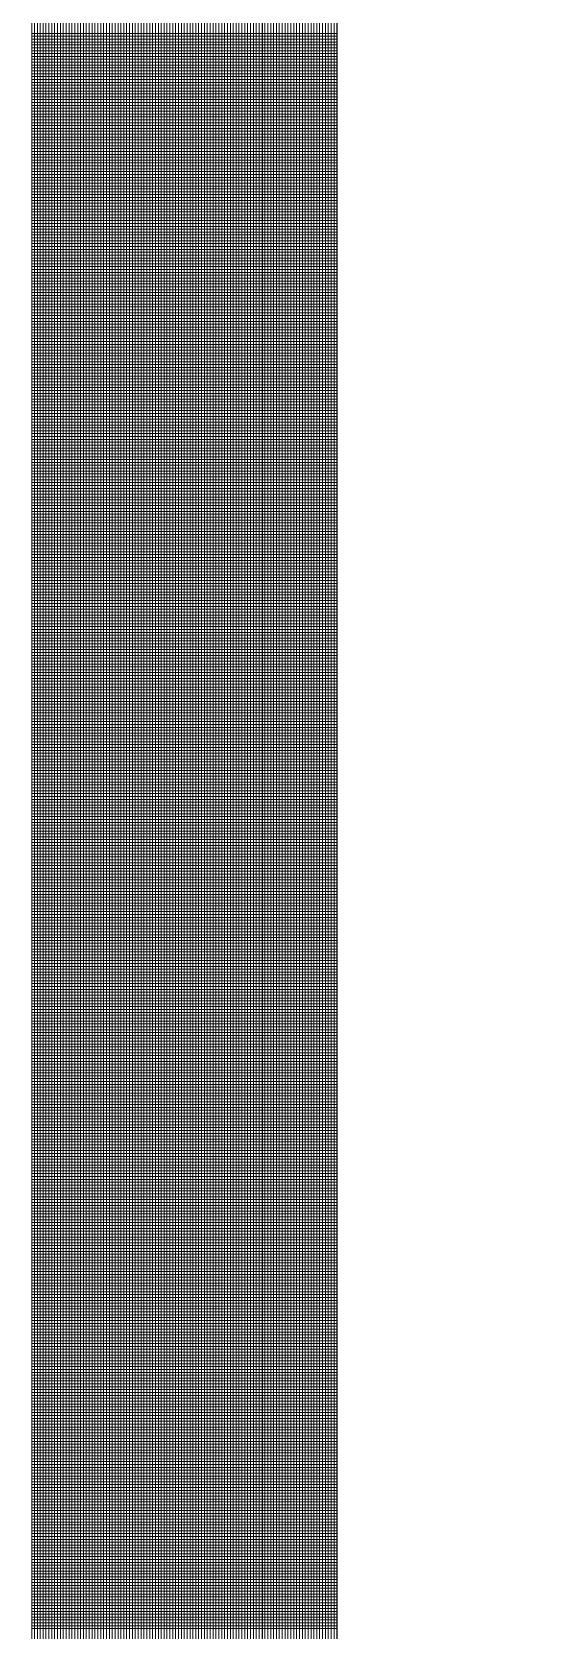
# Model space of a CAD drawing. Header units: inches. Extents: x -675 to 1187, y -924 to 1124.
# Drawn here: x -675.4 to -653.7, y 415.4 to 484.8 of the extents above; entities that cross this region are included whole.
import ezdxf

# ---------------------------------------------------------------- set-up
doc = ezdxf.new("R2010")
doc.units = ezdxf.units.IN
doc.header["$MEASUREMENT"] = 0
doc.layers.add('Base_dwg', color=8, linetype='Continuous', lineweight=9)
doc.layers.add('core and shell', color=50, linetype='Continuous', lineweight=9)

# ---------------------------------------------------------------- blocks, each defined once
blk = doc.blocks.new('Base_dwg-531197-Level 1 Copy 1')
at = {"layer": 'core and shell'}
blk.add_line((335.411, 359.899), (335.411, 1861.472), dxfattribs=at)
at = {"layer": 'core and shell', "flags": 128}
for points in [[(335.02, 326.65), (335.02, 359.897), (335.02, 1861.474), (335.02, 1894.657)], [(335.145, 326.449), (335.145, 359.898), (335.145, 1861.473), (335.145, 1894.858)], [(335.27, 326.25), (335.27, 359.899), (335.27, 1861.472), (335.27, 1895.058)], [(335.395, 326.052), (335.395, 359.899), (335.395, 1861.472), (335.395, 1895.256)], [(334.645, 327.264), (334.645, 359.896), (334.645, 1861.476), (334.645, 1894.043)], [(334.77, 327.058), (334.77, 359.896), (334.77, 1861.475), (334.77, 1894.249)], [(334.895, 326.853), (334.895, 359.897), (334.895, 1861.474), (334.895, 1894.454), (347.067, 1894.454)], [(334.27, 327.893), (334.27, 359.894), (334.27, 1861.478), (334.27, 1893.413)], [(334.395, 327.681), (334.395, 359.894), (334.395, 1861.477), (334.395, 1893.625)], [(334.52, 327.472), (334.52, 359.895), (334.52, 1861.477), (334.52, 1893.835), (346.582, 1893.835)], [(333.895, 328.539), (333.895, 359.892), (333.895, 1861.48), (333.895, 1892.767)], [(334.02, 328.322), (334.02, 359.893), (334.02, 1861.479), (334.02, 1892.984)], [(334.145, 328.107), (334.145, 359.893), (334.145, 1861.479), (334.145, 1893.2)], [(333.395, 329.429), (333.395, 359.89), (333.395, 1861.483), (333.395, 1891.876)], [(345.313, 329.206), (333.52, 329.206), (333.52, 359.89), (333.52, 1861.482), (333.52, 1892.102)], [(333.645, 328.98), (333.645, 359.891), (333.645, 1861.482), (333.645, 1892.326), (345.474, 1892.326)], [(333.77, 328.758), (333.77, 359.891), (333.77, 1861.481), (333.77, 1892.547)], [(333.02, 330.118), (333.02, 359.888), (333.02, 1861.485), (333.02, 1891.186)], [(333.145, 329.886), (333.145, 359.888), (333.145, 1861.484), (333.145, 1891.418)], [(333.27, 329.656), (333.27, 359.889), (333.27, 1861.484), (333.27, 1891.648)], [(344.211, 330.831), (332.645, 330.831), (332.645, 359.886), (332.645, 1861.487), (332.645, 1890.475)], [(332.77, 330.589), (332.77, 359.887), (332.77, 1861.486), (332.77, 1890.715)], [(332.895, 330.353), (332.895, 359.887), (332.895, 1861.486), (332.895, 1890.952), (344.527, 1890.952)], [(332.395, 331.315), (332.395, 359.885), (332.395, 1861.489), (332.395, 1889.989)], [(332.52, 331.07), (332.52, 359.885), (332.52, 1861.488), (332.52, 1890.233)], [(332.02, 332.063), (332.02, 359.883), (332.02, 1861.491), (332.02, 1889.24)], [(332.145, 331.811), (332.145, 359.884), (332.145, 1861.49), (332.145, 1889.492)], [(332.27, 331.561), (332.27, 359.884), (332.27, 1861.489), (332.27, 1889.742)], [(342.967, 332.831), (331.645, 332.831), (331.645, 359.881), (331.645, 1861.493), (331.645, 1888.465)], [(343.116, 332.581), (331.77, 332.581), (331.77, 359.882), (331.77, 1861.492), (331.77, 1888.726)], [(331.895, 332.318), (331.895, 359.882), (331.895, 1861.491), (331.895, 1888.984)], [(331.395, 333.368), (331.395, 359.88), (331.395, 1861.494), (331.395, 1887.933)], [(331.52, 333.101), (331.52, 359.881), (331.52, 1861.493), (331.52, 1888.201), (342.81, 1888.201)], [(331.02, 334.19), (331.02, 359.878), (331.02, 1861.496), (331.02, 1887.111)], [(331.145, 333.913), (331.145, 359.879), (331.145, 1861.496), (331.145, 1887.389)], [(331.27, 333.639), (331.27, 359.879), (331.27, 1861.495), (331.27, 1887.663)], [(330.77, 334.755), (330.77, 359.877), (330.77, 1861.498), (330.77, 1886.546)], [(330.895, 334.471), (330.895, 359.878), (330.895, 1861.497), (330.895, 1886.83), (342.034, 1886.83)], [(330.395, 335.632), (330.395, 359.875), (330.395, 1861.5), (330.395, 1885.668)], [(341.575, 335.331), (330.52, 335.331), (330.52, 359.876), (330.52, 1861.499), (330.52, 1885.965)], [(330.645, 335.043), (330.645, 359.876), (330.645, 1861.498), (330.645, 1886.257)], [(330.145, 336.237), (330.145, 359.874), (330.145, 1861.501), (330.145, 1885.063)], [(330.27, 335.932), (330.27, 359.875), (330.27, 1861.5), (330.27, 1885.368)], [(329.895, 336.86), (329.895, 359.873), (329.895, 1861.503), (329.895, 1884.439)], [(330.02, 336.546), (330.02, 359.873), (330.02, 1861.502), (330.02, 1884.753)], [(329.645, 337.504), (329.645, 359.872), (329.645, 1861.504), (329.645, 1883.795)], [(329.77, 337.18), (329.77, 359.872), (329.77, 1861.503), (329.77, 1884.119)], [(329.395, 338.168), (329.395, 359.87), (329.395, 1861.505), (329.395, 1883.13)], [(340.349, 337.831), (329.52, 337.831), (329.52, 359.871), (329.52, 1861.505), (329.52, 1883.465)], [(329.145, 338.856), (329.145, 359.869), (329.145, 1861.507), (329.145, 1882.442)], [(329.27, 338.509), (329.27, 359.87), (329.27, 1861.506), (329.27, 1882.789)], [(328.895, 339.57), (328.895, 359.868), (328.895, 1861.508), (328.895, 1881.728)], [(339.741, 339.206), (329.02, 339.206), (329.02, 359.869), (329.02, 1861.508), (329.02, 1882.088)], [(328.645, 340.312), (328.645, 359.867), (328.645, 1861.51), (328.645, 1880.985)], [(328.77, 339.937), (328.77, 359.867), (328.77, 1861.509), (328.77, 1881.36)], [(338.983, 341.081), (328.395, 341.081), (328.395, 359.866), (328.395, 1861.511), (328.395, 1880.211), (338.979, 1880.211)], [(328.52, 340.694), (328.52, 359.866), (328.52, 1861.51), (328.52, 1880.602)], [(328.145, 341.894), (328.145, 359.864), (328.145, 1861.512), (328.145, 1879.401)], [(328.27, 341.485), (328.27, 359.865), (328.27, 1861.512), (328.27, 1879.811)], [(338.645, 1208.938), (338.645, 1861.501), (338.645, 1879.373)], [(328.02, 342.314), (328.02, 359.864), (328.02, 1861.513), (328.02, 1878.982)], [(338.52, 1138.188), (338.52, 1143.063), (338.52, 1208.938), (338.52, 1861.502), (338.52, 1879.024)], [(327.77, 343.186), (327.77, 359.863), (327.77, 1861.515), (327.77, 1878.109)], [(327.895, 342.744), (327.895, 359.863), (327.895, 1861.514), (327.895, 1878.551)], [(338.27, 1138.188), (338.27, 1143.063), (338.27, 1208.938), (338.27, 1861.504), (338.27, 1878.302)], [(338.395, 1138.188), (338.395, 1143.063), (338.395, 1208.938), (338.395, 1861.503), (338.395, 1878.667)], [(327.645, 343.64), (327.645, 359.862), (327.645, 1861.515), (327.645, 1877.654)], [(338.02, 1138.188), (338.02, 1143.063), (338.02, 1208.938), (338.02, 1861.505), (338.02, 1877.545)], [(338.145, 1138.188), (338.145, 1143.063), (338.145, 1208.938), (338.145, 1861.504), (338.145, 1877.928)], [(327.395, 344.591), (327.395, 359.861), (327.395, 1861.517), (327.395, 1876.703), (337.778, 1876.703)], [(327.52, 344.108), (327.52, 359.861), (327.52, 1861.516), (327.52, 1877.186)], [(337.77, 1138.188), (337.77, 1143.063), (337.77, 1208.938), (337.77, 1861.506), (337.77, 1876.747)], [(337.895, 1138.188), (337.895, 1143.063), (337.895, 1208.938), (337.895, 1861.506), (337.895, 1877.151)], [(327.27, 345.09), (327.27, 359.86), (327.27, 1861.517), (327.27, 1876.204), (337.628, 1876.204)], [(337.52, 1138.188), (337.52, 1143.063), (337.52, 1208.938), (337.52, 1861.508), (337.52, 1875.903)], [(337.645, 1138.188), (337.645, 1143.063), (337.645, 1208.938), (337.645, 1861.507), (337.645, 1876.331), (341.044, 1876.331)], [(327.145, 345.607), (327.145, 359.86), (327.145, 1861.518), (327.145, 1875.687)], [(337.395, 1138.188), (337.395, 1143.063), (337.395, 1208.938), (337.395, 1861.508), (337.395, 1875.461), (340.776, 1875.461)], [(337.177, 346.706), (326.895, 346.706), (326.895, 359.858), (326.895, 1861.519), (326.895, 1874.591)], [(327.02, 346.144), (327.02, 359.859), (327.02, 1861.519), (327.02, 1875.15)], [(337.145, 1138.188), (337.145, 1143.063), (337.145, 1208.938), (337.145, 1861.51), (337.145, 1874.53)], [(337.27, 1138.188), (337.27, 1143.063), (337.27, 1208.938), (337.27, 1861.509), (337.27, 1875.004)], [(326.77, 347.286), (326.77, 359.858), (326.77, 1861.52), (326.77, 1874.007)], [(337.02, 1138.188), (337.02, 1143.063), (337.02, 1208.938), (337.02, 1861.51), (337.02, 1874.039)], [(326.645, 347.898), (326.645, 359.857), (326.645, 1861.521), (326.645, 1873.395)], [(336.895, 1138.188), (336.895, 1143.063), (336.895, 1208.938), (336.895, 1861.511), (336.895, 1873.526)], [(326.52, 348.543), (326.52, 359.857), (326.52, 1861.522), (326.52, 1872.75)], [(336.77, 1138.188), (336.77, 1143.063), (336.77, 1208.938), (336.77, 1861.512), (336.77, 1872.991)], [(326.395, 349.226), (326.395, 359.856), (326.395, 1861.522), (326.395, 1872.066)], [(336.52, 1138.188), (336.52, 1143.063), (336.52, 1208.938), (336.52, 1861.513), (336.52, 1871.837), (339.841, 1871.831)], [(336.645, 1138.188), (336.645, 1143.063), (336.645, 1208.938), (336.645, 1861.512), (336.645, 1872.429)], [(336.432, 349.956), (326.27, 349.956), (326.27, 359.855), (326.27, 1861.523), (326.27, 1871.337), (336.431, 1871.337)], [(336.395, 1138.188), (336.395, 1143.063), (336.395, 1208.938), (336.395, 1861.514), (336.395, 1871.21), (339.708, 1871.21)], [(326.145, 350.74), (326.145, 359.855), (326.145, 1861.524), (326.145, 1870.551)], [(336.27, 1138.188), (336.27, 1143.063), (336.27, 1208.938), (336.27, 1861.514), (336.27, 1870.54)], [(326.02, 351.597), (326.02, 359.854), (326.02, 1861.524), (326.02, 1869.695)], [(336.145, 1208.938), (336.145, 1861.515), (336.145, 1869.818)], [(336.02, 1208.938), (336.02, 1861.516), (336.02, 1869.03)], [(325.895, 352.548), (325.895, 359.854), (325.895, 1861.525), (325.895, 1868.744)], [(325.77, 353.633), (325.77, 359.853), (325.77, 1861.526), (325.77, 1867.659)], [(335.895, 1208.938), (335.895, 1861.517), (335.895, 1868.154)], [(335.77, 1208.938), (335.77, 1861.517), (335.77, 1867.153)], [(325.645, 354.931), (325.645, 359.852), (325.645, 1861.526), (325.645, 1866.363)], [(335.645, 1208.938), (335.645, 1861.518), (335.645, 1865.954)], [(325.52, 356.653), (325.52, 359.852), (325.52, 1861.527), (325.52, 1864.644)], [(335.52, 1208.938), (335.52, 1861.519), (335.52, 1864.353)], [(335.412, 359.831), (325.411, 359.831), (325.411, 359.851), (325.411, 1861.528), (325.412, 1861.556)], [(335.416, 1861.528), (335.416, 1861.519), (335.416, 1208.938), (338.662, 1208.938), (338.662, 1861.501)], [(338.663, 1408.706), (335.411, 1408.706), (325.411, 1408.706)], [(338.663, 1408.581), (335.411, 1408.581), (325.411, 1408.581)], [(338.663, 1408.456), (335.411, 1408.456), (325.411, 1408.456)], [(338.663, 1408.331), (335.411, 1408.331), (325.411, 1408.331)], [(338.663, 1408.206), (335.411, 1408.206), (325.411, 1408.206)], [(338.663, 1408.081), (335.411, 1408.081), (325.411, 1408.081)], [(338.663, 1407.956), (335.411, 1407.956), (325.411, 1407.956)], [(338.663, 1407.831), (335.411, 1407.831), (325.411, 1407.831)], [(338.663, 1407.706), (335.411, 1407.706), (325.411, 1407.706)], [(338.663, 1407.581), (335.411, 1407.581), (325.411, 1407.581)], [(338.663, 1407.456), (335.411, 1407.456), (325.411, 1407.456)], [(338.663, 1407.331), (335.411, 1407.331), (325.411, 1407.331)], [(338.663, 1407.206), (335.411, 1407.206), (325.411, 1407.206)], [(338.663, 1407.081), (335.411, 1407.081), (325.411, 1407.081)], [(338.663, 1406.956), (335.411, 1406.956), (325.411, 1406.956)], [(338.663, 1406.831), (335.411, 1406.831), (325.411, 1406.831)], [(338.663, 1406.706), (335.411, 1406.706), (325.411, 1406.706)], [(338.663, 1406.581), (335.411, 1406.581), (325.411, 1406.581)], [(338.663, 1406.456), (335.411, 1406.456), (325.411, 1406.456)], [(338.663, 1406.331), (335.411, 1406.331), (325.411, 1406.331)], [(338.663, 1406.206), (335.411, 1406.206), (325.411, 1406.206)], [(338.663, 1406.081), (335.411, 1406.081), (325.411, 1406.081)], [(338.663, 1405.956), (335.411, 1405.956), (325.411, 1405.956)], [(338.663, 1405.831), (335.411, 1405.831), (325.411, 1405.831)], [(338.663, 1405.706), (335.411, 1405.706), (325.411, 1405.706)], [(338.663, 1405.581), (335.411, 1405.581), (325.411, 1405.581)], [(338.663, 1405.456), (335.411, 1405.456), (325.411, 1405.456)], [(338.663, 1405.331), (335.411, 1405.331), (325.411, 1405.331)], [(338.663, 1405.206), (335.411, 1405.206), (325.411, 1405.206)], [(338.663, 1405.081), (335.411, 1405.081), (325.411, 1405.081)], [(338.663, 1404.956), (335.411, 1404.956), (325.411, 1404.956)], [(338.663, 1404.831), (335.411, 1404.831), (325.411, 1404.831)], [(338.663, 1404.706), (335.411, 1404.706), (325.411, 1404.706)], [(338.663, 1404.581), (335.411, 1404.581), (325.411, 1404.581)], [(338.663, 1404.456), (335.411, 1404.456), (325.411, 1404.456)], [(338.663, 1404.331), (335.411, 1404.331), (325.411, 1404.331)], [(338.663, 1404.206), (335.411, 1404.206), (325.411, 1404.206)], [(338.663, 1404.081), (335.411, 1404.081), (325.411, 1404.081)], [(338.663, 1403.956), (335.411, 1403.956), (325.411, 1403.956)], [(338.663, 1403.831), (335.411, 1403.831), (325.411, 1403.831)], [(338.663, 1403.706), (335.411, 1403.706), (325.411, 1403.706)], [(338.663, 1403.581), (335.411, 1403.581), (325.411, 1403.581)], [(338.663, 1403.456), (335.411, 1403.456), (325.411, 1403.456)], [(338.663, 1403.331), (335.411, 1403.331), (325.411, 1403.331)], [(338.663, 1403.206), (335.411, 1403.206), (325.411, 1403.206)], [(338.663, 1403.081), (335.411, 1403.081), (325.411, 1403.081)], [(338.663, 1402.956), (335.411, 1402.956), (325.411, 1402.956)], [(338.663, 1402.831), (335.411, 1402.831), (325.411, 1402.831)], [(338.663, 1402.706), (335.411, 1402.706), (325.411, 1402.706)], [(338.663, 1402.581), (335.411, 1402.581), (325.411, 1402.581)], [(338.663, 1402.456), (335.411, 1402.456), (325.411, 1402.456)], [(338.663, 1402.331), (335.411, 1402.331), (325.411, 1402.331)], [(338.663, 1402.206), (335.411, 1402.206), (325.411, 1402.206)], [(338.663, 1402.081), (335.411, 1402.081), (325.411, 1402.081)], [(338.663, 1401.956), (335.411, 1401.956), (325.411, 1401.956)], [(338.663, 1401.831), (335.411, 1401.831), (325.411, 1401.831)], [(338.663, 1401.706), (335.411, 1401.706), (325.411, 1401.706)], [(338.663, 1401.581), (335.411, 1401.581), (325.411, 1401.581)], [(338.663, 1401.456), (335.411, 1401.456), (325.411, 1401.456)], [(338.663, 1401.331), (335.411, 1401.331), (325.411, 1401.331)], [(338.663, 1401.206), (335.411, 1401.206), (325.411, 1401.206)], [(338.663, 1401.081), (335.411, 1401.081), (325.411, 1401.081)], [(338.663, 1400.956), (335.411, 1400.956), (325.411, 1400.956)], [(338.663, 1400.831), (335.411, 1400.831), (325.411, 1400.831)], [(338.663, 1400.706), (335.411, 1400.706), (325.411, 1400.706)], [(338.663, 1400.581), (335.411, 1400.581), (325.411, 1400.581)], [(338.663, 1400.456), (335.411, 1400.456), (325.411, 1400.456)], [(338.663, 1400.331), (335.411, 1400.331), (325.411, 1400.331)], [(338.663, 1400.206), (335.411, 1400.206), (325.411, 1400.206)], [(338.663, 1400.081), (335.411, 1400.081), (325.411, 1400.081)], [(338.663, 1399.956), (335.411, 1399.956), (325.411, 1399.956)], [(338.663, 1399.831), (335.411, 1399.831), (325.411, 1399.831)], [(338.663, 1399.706), (335.411, 1399.706), (325.411, 1399.706)], [(338.663, 1399.581), (335.411, 1399.581), (325.411, 1399.581)], [(338.663, 1399.456), (335.411, 1399.456), (325.411, 1399.456)], [(338.663, 1399.331), (335.411, 1399.331), (325.411, 1399.331)], [(338.663, 1399.206), (335.411, 1399.206), (325.411, 1399.206)], [(338.663, 1399.081), (335.411, 1399.081), (325.411, 1399.081)], [(338.663, 1398.956), (335.411, 1398.956), (325.411, 1398.956)], [(338.663, 1398.831), (335.411, 1398.831), (325.411, 1398.831)], [(338.663, 1398.706), (335.411, 1398.706), (325.411, 1398.706)], [(338.663, 1398.581), (335.411, 1398.581), (325.411, 1398.581)], [(338.663, 1398.456), (335.411, 1398.456), (325.411, 1398.456)], [(338.663, 1398.331), (335.411, 1398.331), (325.411, 1398.331)], [(338.663, 1398.206), (335.411, 1398.206), (325.411, 1398.206)], [(338.663, 1398.081), (335.411, 1398.081), (325.411, 1398.081)], [(338.663, 1397.956), (335.411, 1397.956), (325.411, 1397.956)], [(338.663, 1397.831), (335.411, 1397.831), (325.411, 1397.831)], [(338.663, 1397.706), (335.411, 1397.706), (325.411, 1397.706)], [(338.663, 1397.581), (335.411, 1397.581), (325.411, 1397.581)], [(338.663, 1397.456), (335.411, 1397.456), (325.411, 1397.456)], [(338.663, 1397.331), (335.411, 1397.331), (325.411, 1397.331)], [(338.663, 1397.206), (335.411, 1397.206), (325.411, 1397.206)], [(338.663, 1397.081), (335.411, 1397.081), (325.411, 1397.081)], [(338.663, 1396.956), (335.411, 1396.956), (325.411, 1396.956)], [(338.663, 1396.831), (335.411, 1396.831), (325.411, 1396.831)], [(338.663, 1396.706), (335.411, 1396.706), (325.411, 1396.706)], [(338.663, 1396.581), (335.411, 1396.581), (325.411, 1396.581)], [(338.663, 1396.456), (335.411, 1396.456), (325.411, 1396.456)], [(338.663, 1396.331), (335.411, 1396.331), (325.411, 1396.331)], [(338.663, 1396.206), (335.411, 1396.206), (325.411, 1396.206)], [(338.663, 1396.081), (335.411, 1396.081), (325.411, 1396.081)], [(338.663, 1395.956), (335.411, 1395.956), (325.411, 1395.956)], [(338.663, 1395.831), (335.411, 1395.831), (325.411, 1395.831)], [(338.663, 1395.706), (335.411, 1395.706), (325.411, 1395.706)], [(338.663, 1395.581), (335.411, 1395.581), (325.411, 1395.581)], [(338.663, 1395.456), (335.411, 1395.456), (325.411, 1395.456)], [(338.663, 1395.331), (335.411, 1395.331), (325.411, 1395.331)], [(338.663, 1395.206), (335.411, 1395.206), (325.411, 1395.206)], [(338.663, 1395.081), (335.411, 1395.081), (325.411, 1395.081)], [(338.663, 1394.956), (335.411, 1394.956), (325.411, 1394.956)], [(338.663, 1394.831), (335.411, 1394.831), (325.411, 1394.831)], [(338.663, 1394.706), (335.411, 1394.706), (325.411, 1394.706)], [(338.663, 1394.581), (335.411, 1394.581), (325.411, 1394.581)], [(338.663, 1394.456), (335.411, 1394.456), (325.411, 1394.456)], [(338.663, 1394.331), (335.411, 1394.331), (325.411, 1394.331)], [(338.663, 1394.206), (335.411, 1394.206), (325.411, 1394.206)], [(338.663, 1394.081), (335.411, 1394.081), (325.411, 1394.081)], [(338.663, 1393.956), (335.411, 1393.956), (325.411, 1393.956)], [(338.663, 1393.831), (335.411, 1393.831), (325.411, 1393.831)], [(338.663, 1393.706), (335.411, 1393.706), (325.411, 1393.706)], [(338.663, 1393.581), (335.411, 1393.581), (325.411, 1393.581)], [(338.663, 1393.456), (335.411, 1393.456), (325.411, 1393.456)], [(338.663, 1393.331), (335.411, 1393.331), (325.411, 1393.331)], [(338.663, 1393.206), (335.411, 1393.206), (325.411, 1393.206)], [(338.663, 1393.081), (335.411, 1393.081), (325.411, 1393.081)], [(338.663, 1392.956), (335.411, 1392.956), (325.411, 1392.956)], [(338.663, 1392.831), (335.411, 1392.831), (325.411, 1392.831)], [(338.663, 1392.706), (335.411, 1392.706), (325.411, 1392.706)], [(338.663, 1392.581), (335.411, 1392.581), (325.411, 1392.581)], [(338.663, 1392.456), (335.411, 1392.456), (325.411, 1392.456)], [(338.663, 1392.331), (335.411, 1392.331), (325.411, 1392.331)], [(338.663, 1392.206), (335.411, 1392.206), (325.411, 1392.206)], [(338.663, 1392.081), (335.411, 1392.081), (325.411, 1392.081)], [(338.663, 1391.956), (335.411, 1391.956), (325.411, 1391.956)], [(338.663, 1391.831), (335.411, 1391.831), (325.411, 1391.831)], [(338.663, 1391.706), (335.411, 1391.706), (325.411, 1391.706)], [(338.663, 1391.581), (335.411, 1391.581), (325.411, 1391.581)], [(338.663, 1391.456), (335.411, 1391.456), (325.411, 1391.456)], [(338.663, 1391.331), (335.411, 1391.331), (325.411, 1391.331)], [(338.663, 1391.206), (335.411, 1391.206), (325.411, 1391.206)], [(338.663, 1391.081), (335.411, 1391.081), (325.411, 1391.081)], [(338.663, 1390.956), (335.411, 1390.956), (325.411, 1390.956)], [(338.663, 1390.831), (335.411, 1390.831), (325.411, 1390.831)], [(338.663, 1390.706), (335.411, 1390.706), (325.411, 1390.706)], [(338.663, 1390.581), (335.411, 1390.581), (325.411, 1390.581)], [(338.663, 1390.456), (335.411, 1390.456), (325.411, 1390.456)], [(338.663, 1390.331), (335.411, 1390.331), (325.411, 1390.331)], [(338.663, 1390.206), (335.411, 1390.206), (325.411, 1390.206)], [(338.663, 1390.081), (335.411, 1390.081), (325.411, 1390.081)], [(338.663, 1389.956), (335.411, 1389.956), (325.411, 1389.956)], [(338.663, 1389.831), (335.411, 1389.831), (325.411, 1389.831)], [(338.663, 1389.706), (335.411, 1389.706), (325.411, 1389.706)], [(338.663, 1389.581), (335.411, 1389.581), (325.411, 1389.581)], [(338.663, 1389.456), (335.411, 1389.456), (325.411, 1389.456)], [(338.663, 1389.331), (335.411, 1389.331), (325.411, 1389.331)], [(338.663, 1389.206), (335.411, 1389.206), (325.411, 1389.206)], [(338.663, 1389.081), (335.411, 1389.081), (325.411, 1389.081)], [(338.663, 1388.956), (335.411, 1388.956), (325.411, 1388.956)], [(338.663, 1388.831), (335.411, 1388.831), (325.411, 1388.831)], [(338.663, 1388.706), (335.411, 1388.706), (325.411, 1388.706)], [(338.663, 1388.581), (335.411, 1388.581), (325.411, 1388.581)], [(338.663, 1388.456), (335.411, 1388.456), (325.411, 1388.456)], [(338.663, 1388.331), (335.411, 1388.331), (325.411, 1388.331)], [(338.663, 1388.206), (335.411, 1388.206), (325.411, 1388.206)], [(338.663, 1388.081), (335.411, 1388.081), (325.411, 1388.081)], [(338.663, 1387.956), (335.411, 1387.956), (325.411, 1387.956)], [(338.663, 1387.831), (335.411, 1387.831), (325.411, 1387.831)], [(338.663, 1387.706), (335.411, 1387.706), (325.411, 1387.706)], [(338.663, 1387.581), (335.411, 1387.581), (325.411, 1387.581)], [(338.663, 1387.456), (335.411, 1387.456), (325.411, 1387.456)], [(338.663, 1387.331), (335.411, 1387.331), (325.411, 1387.331)], [(338.663, 1387.206), (335.411, 1387.206), (325.411, 1387.206)], [(338.663, 1387.081), (335.411, 1387.081), (325.411, 1387.081)], [(338.663, 1386.956), (335.411, 1386.956), (325.411, 1386.956)], [(338.663, 1386.831), (335.411, 1386.831), (325.411, 1386.831)], [(338.663, 1386.706), (335.411, 1386.706), (325.411, 1386.706)], [(338.663, 1386.581), (335.411, 1386.581), (325.411, 1386.581)], [(338.663, 1386.456), (335.411, 1386.456), (325.411, 1386.456)], [(338.663, 1386.331), (335.411, 1386.331), (325.411, 1386.331)], [(338.663, 1386.206), (335.411, 1386.206), (325.411, 1386.206)], [(338.663, 1386.081), (335.411, 1386.081), (325.411, 1386.081)], [(338.663, 1385.956), (335.411, 1385.956), (325.411, 1385.956)], [(338.663, 1385.831), (335.411, 1385.831), (325.411, 1385.831)], [(338.663, 1385.706), (335.411, 1385.706), (325.411, 1385.706)], [(338.663, 1385.581), (335.411, 1385.581), (325.411, 1385.581)], [(338.663, 1385.456), (335.411, 1385.456), (325.411, 1385.456)], [(338.663, 1385.331), (335.411, 1385.331), (325.411, 1385.331)], [(338.663, 1385.206), (335.411, 1385.206), (325.411, 1385.206)], [(338.663, 1385.081), (335.411, 1385.081), (325.411, 1385.081)], [(338.663, 1384.956), (335.411, 1384.956), (325.411, 1384.956)], [(338.663, 1384.831), (335.411, 1384.831), (325.411, 1384.831)], [(338.663, 1384.706), (335.411, 1384.706), (325.411, 1384.706)], [(338.663, 1384.581), (335.411, 1384.581), (325.411, 1384.581)], [(338.663, 1384.456), (335.411, 1384.456), (325.411, 1384.456)], [(338.663, 1384.331), (335.411, 1384.331), (325.411, 1384.331)], [(338.663, 1384.206), (335.411, 1384.206), (325.411, 1384.206)], [(338.663, 1384.081), (335.411, 1384.081), (325.411, 1384.081)], [(338.663, 1383.956), (335.411, 1383.956), (325.411, 1383.956)], [(338.663, 1383.831), (335.411, 1383.831), (325.411, 1383.831)], [(338.663, 1383.706), (335.411, 1383.706), (325.411, 1383.706)], [(338.663, 1383.581), (335.411, 1383.581), (325.411, 1383.581)], [(338.663, 1383.456), (335.411, 1383.456), (325.411, 1383.456)], [(338.663, 1383.331), (335.411, 1383.331), (325.411, 1383.331)], [(338.663, 1383.206), (335.411, 1383.206), (325.411, 1383.206)], [(338.663, 1383.081), (335.411, 1383.081), (325.411, 1383.081)], [(338.663, 1382.956), (335.411, 1382.956), (325.411, 1382.956)], [(338.663, 1382.831), (335.411, 1382.831), (325.411, 1382.831)], [(338.663, 1382.706), (335.411, 1382.706), (325.411, 1382.706)], [(338.663, 1382.581), (335.411, 1382.581), (325.411, 1382.581)], [(338.663, 1382.456), (335.411, 1382.456), (325.411, 1382.456)], [(338.663, 1382.331), (335.411, 1382.331), (325.411, 1382.331)], [(338.663, 1382.206), (335.411, 1382.206), (325.411, 1382.206)], [(338.663, 1382.081), (335.411, 1382.081), (325.411, 1382.081)], [(338.663, 1381.956), (335.411, 1381.956), (325.411, 1381.956)], [(338.663, 1381.831), (335.411, 1381.831), (325.411, 1381.831)], [(338.663, 1381.706), (335.411, 1381.706), (325.411, 1381.706)], [(338.663, 1381.581), (335.411, 1381.581), (325.411, 1381.581)], [(338.663, 1381.456), (335.411, 1381.456), (325.411, 1381.456)], [(338.663, 1381.331), (335.411, 1381.331), (325.411, 1381.331)], [(338.663, 1381.206), (335.411, 1381.206), (325.411, 1381.206)], [(338.663, 1381.081), (335.411, 1381.081), (325.411, 1381.081)], [(338.663, 1380.956), (335.411, 1380.956), (325.411, 1380.956)], [(338.663, 1380.831), (335.411, 1380.831), (325.411, 1380.831)], [(338.663, 1380.706), (335.411, 1380.706), (325.411, 1380.706)], [(338.663, 1380.581), (335.411, 1380.581), (325.411, 1380.581)], [(338.663, 1380.456), (335.411, 1380.456), (325.411, 1380.456)], [(338.663, 1380.331), (335.411, 1380.331), (325.411, 1380.331)], [(338.663, 1380.206), (335.411, 1380.206), (325.411, 1380.206)], [(338.663, 1380.081), (335.411, 1380.081), (325.411, 1380.081)], [(338.663, 1379.956), (335.411, 1379.956), (325.411, 1379.956)], [(338.663, 1379.831), (335.411, 1379.831), (325.411, 1379.831)], [(338.663, 1379.706), (335.411, 1379.706), (325.411, 1379.706)], [(338.663, 1379.581), (335.411, 1379.581), (325.411, 1379.581)], [(338.663, 1379.456), (335.411, 1379.456), (325.411, 1379.456)], [(338.663, 1379.331), (335.411, 1379.331), (325.411, 1379.331)], [(338.663, 1379.206), (335.411, 1379.206), (325.411, 1379.206)], [(338.663, 1379.081), (335.411, 1379.081), (325.411, 1379.081)], [(338.663, 1378.956), (335.411, 1378.956), (325.411, 1378.956)], [(338.663, 1378.831), (335.411, 1378.831), (325.411, 1378.831)], [(338.663, 1378.706), (335.411, 1378.706), (325.411, 1378.706)], [(338.663, 1378.581), (335.411, 1378.581), (325.411, 1378.581)], [(338.663, 1378.456), (335.411, 1378.456), (325.411, 1378.456)], [(338.663, 1378.331), (335.411, 1378.331), (325.411, 1378.331)], [(338.663, 1378.206), (335.411, 1378.206), (325.411, 1378.206)], [(338.663, 1378.081), (335.411, 1378.081), (325.411, 1378.081)], [(338.663, 1377.956), (335.411, 1377.956), (325.411, 1377.956)], [(338.663, 1377.831), (335.411, 1377.831), (325.411, 1377.831)], [(338.663, 1377.706), (335.411, 1377.706), (325.411, 1377.706)], [(338.663, 1377.581), (335.411, 1377.581), (325.411, 1377.581)], [(338.663, 1377.456), (335.411, 1377.456), (325.411, 1377.456)], [(338.663, 1377.331), (335.411, 1377.331), (325.411, 1377.331)], [(338.663, 1377.206), (335.411, 1377.206), (325.411, 1377.206)], [(338.663, 1377.081), (335.411, 1377.081), (325.411, 1377.081)], [(338.663, 1376.956), (335.411, 1376.956), (325.411, 1376.956)], [(338.663, 1376.831), (335.411, 1376.831), (325.411, 1376.831)], [(338.663, 1376.706), (335.411, 1376.706), (325.411, 1376.706)], [(338.663, 1376.581), (335.411, 1376.581), (325.411, 1376.581)], [(338.663, 1376.456), (335.411, 1376.456), (325.411, 1376.456)], [(338.663, 1376.331), (335.411, 1376.331), (325.411, 1376.331)], [(338.663, 1376.206), (335.411, 1376.206), (325.411, 1376.206)], [(338.663, 1376.081), (335.411, 1376.081), (325.411, 1376.081)], [(338.663, 1375.956), (335.411, 1375.956), (325.411, 1375.956)], [(338.663, 1375.831), (335.411, 1375.831), (325.411, 1375.831)], [(338.663, 1375.706), (335.411, 1375.706), (325.411, 1375.706)], [(338.663, 1375.581), (335.411, 1375.581), (325.411, 1375.581)], [(338.663, 1375.456), (335.411, 1375.456), (325.411, 1375.456)], [(338.663, 1375.331), (335.411, 1375.331), (325.411, 1375.331)], [(338.663, 1375.206), (335.411, 1375.206), (325.411, 1375.206)], [(338.663, 1375.081), (335.411, 1375.081), (325.411, 1375.081)], [(338.663, 1374.956), (335.411, 1374.956), (325.411, 1374.956)], [(338.663, 1374.831), (335.411, 1374.831), (325.411, 1374.831)], [(338.663, 1374.706), (335.411, 1374.706), (325.411, 1374.706)], [(338.663, 1374.581), (335.411, 1374.581), (325.411, 1374.581)], [(338.663, 1374.456), (335.411, 1374.456), (325.411, 1374.456)], [(338.663, 1374.331), (335.411, 1374.331), (325.411, 1374.331)], [(338.663, 1374.206), (335.411, 1374.206), (325.411, 1374.206)], [(338.663, 1374.081), (335.411, 1374.081), (325.411, 1374.081)], [(338.663, 1373.956), (335.411, 1373.956), (325.411, 1373.956)], [(338.663, 1373.831), (335.411, 1373.831), (325.411, 1373.831)], [(338.663, 1373.706), (335.411, 1373.706), (325.411, 1373.706)], [(338.663, 1373.581), (335.411, 1373.581), (325.411, 1373.581)], [(338.663, 1373.456), (335.411, 1373.456), (325.411, 1373.456)], [(338.663, 1373.331), (335.411, 1373.331), (325.411, 1373.331)], [(338.663, 1373.206), (335.411, 1373.206), (325.411, 1373.206)], [(338.663, 1373.081), (335.411, 1373.081), (325.411, 1373.081)], [(338.663, 1372.956), (335.411, 1372.956), (325.411, 1372.956)], [(338.663, 1372.831), (335.411, 1372.831), (325.411, 1372.831)], [(338.663, 1372.706), (335.411, 1372.706), (325.411, 1372.706)], [(338.663, 1372.581), (335.411, 1372.581), (325.411, 1372.581)], [(338.663, 1372.456), (335.411, 1372.456), (325.411, 1372.456)], [(338.663, 1372.331), (335.411, 1372.331), (325.411, 1372.331)], [(338.663, 1372.206), (335.411, 1372.206), (325.411, 1372.206)], [(338.663, 1372.081), (335.411, 1372.081), (325.411, 1372.081)], [(338.663, 1371.956), (335.411, 1371.956), (325.411, 1371.956)], [(338.663, 1371.831), (335.411, 1371.831), (325.411, 1371.831)], [(338.663, 1371.706), (335.411, 1371.706), (325.411, 1371.706)], [(338.663, 1371.581), (335.411, 1371.581), (325.411, 1371.581)], [(338.663, 1371.456), (335.411, 1371.456), (325.411, 1371.456)], [(338.663, 1371.331), (335.411, 1371.331), (325.411, 1371.331)], [(338.663, 1371.206), (335.411, 1371.206), (325.411, 1371.206)], [(338.663, 1371.081), (335.411, 1371.081), (325.411, 1371.081)], [(338.663, 1370.956), (335.411, 1370.956), (325.411, 1370.956)], [(338.663, 1370.831), (335.411, 1370.831), (325.411, 1370.831)], [(338.663, 1370.706), (335.411, 1370.706), (325.411, 1370.706)], [(338.663, 1370.581), (335.411, 1370.581), (325.411, 1370.581)], [(338.663, 1370.456), (335.411, 1370.456), (325.411, 1370.456)], [(338.663, 1370.331), (335.411, 1370.331), (325.411, 1370.331)], [(338.663, 1370.206), (335.411, 1370.206), (325.411, 1370.206)], [(338.663, 1370.081), (335.411, 1370.081), (325.411, 1370.081)], [(338.663, 1369.956), (335.411, 1369.956), (325.411, 1369.956)], [(338.663, 1369.831), (335.411, 1369.831), (325.411, 1369.831)], [(338.663, 1369.706), (335.411, 1369.706), (325.411, 1369.706)], [(338.663, 1369.581), (335.411, 1369.581), (325.411, 1369.581)], [(338.663, 1369.456), (335.411, 1369.456), (325.411, 1369.456)], [(338.663, 1369.331), (335.411, 1369.331), (325.411, 1369.331)], [(338.663, 1369.206), (335.411, 1369.206), (325.411, 1369.206)], [(338.663, 1369.081), (335.411, 1369.081), (325.411, 1369.081)], [(338.663, 1368.956), (335.411, 1368.956), (325.411, 1368.956)], [(338.663, 1368.831), (335.411, 1368.831), (325.411, 1368.831)], [(338.663, 1368.706), (335.411, 1368.706), (325.411, 1368.706)], [(338.663, 1368.581), (335.411, 1368.581), (325.411, 1368.581)], [(338.663, 1368.456), (335.411, 1368.456), (325.411, 1368.456)], [(338.663, 1368.331), (335.411, 1368.331), (325.411, 1368.331)], [(338.663, 1368.206), (335.411, 1368.206), (325.411, 1368.206)], [(338.663, 1368.081), (335.411, 1368.081), (325.411, 1368.081)], [(338.663, 1367.956), (335.411, 1367.956), (325.411, 1367.956)], [(338.663, 1367.831), (335.411, 1367.831), (325.411, 1367.831)], [(338.663, 1367.706), (335.411, 1367.706), (325.411, 1367.706)], [(338.663, 1367.581), (335.411, 1367.581), (325.411, 1367.581)], [(338.663, 1367.456), (335.411, 1367.456), (325.411, 1367.456)], [(338.663, 1367.331), (335.411, 1367.331), (325.411, 1367.331)], [(338.663, 1367.206), (335.411, 1367.206), (325.411, 1367.206)], [(338.663, 1367.081), (335.411, 1367.081), (325.411, 1367.081)], [(338.663, 1366.956), (335.411, 1366.956), (325.411, 1366.956)], [(338.663, 1366.831), (335.411, 1366.831), (325.411, 1366.831)], [(338.663, 1366.706), (335.411, 1366.706), (325.411, 1366.706)], [(338.663, 1366.581), (335.411, 1366.581), (325.411, 1366.581)], [(338.663, 1366.456), (335.411, 1366.456), (325.411, 1366.456)], [(338.663, 1366.331), (335.411, 1366.331), (325.411, 1366.331)], [(338.663, 1366.206), (335.411, 1366.206), (325.411, 1366.206)], [(338.663, 1366.081), (335.411, 1366.081), (325.411, 1366.081)], [(338.663, 1365.956), (335.411, 1365.956), (325.411, 1365.956)], [(338.663, 1365.831), (335.411, 1365.831), (325.411, 1365.831)], [(338.663, 1365.706), (335.411, 1365.706), (325.411, 1365.706)], [(338.663, 1365.581), (335.411, 1365.581), (325.411, 1365.581)], [(338.663, 1365.456), (335.411, 1365.456), (325.411, 1365.456)], [(338.663, 1365.331), (335.411, 1365.331), (325.411, 1365.331)], [(338.663, 1365.206), (335.411, 1365.206), (325.411, 1365.206)], [(338.663, 1365.081), (335.411, 1365.081), (325.411, 1365.081)], [(338.663, 1364.956), (335.411, 1364.956), (325.411, 1364.956)], [(338.663, 1364.831), (335.411, 1364.831), (325.411, 1364.831)], [(338.663, 1364.706), (335.411, 1364.706), (325.411, 1364.706)], [(338.663, 1364.581), (335.411, 1364.581), (325.411, 1364.581)], [(338.663, 1364.456), (335.411, 1364.456), (325.411, 1364.456)], [(338.663, 1364.331), (335.411, 1364.331), (325.411, 1364.331)], [(338.663, 1364.206), (335.411, 1364.206), (325.411, 1364.206)], [(338.663, 1364.081), (335.411, 1364.081), (325.411, 1364.081)], [(338.663, 1363.956), (335.411, 1363.956), (325.411, 1363.956)], [(338.663, 1363.831), (335.411, 1363.831), (325.411, 1363.831)], [(338.663, 1363.706), (335.411, 1363.706), (325.411, 1363.706)], [(338.663, 1363.581), (335.411, 1363.581), (325.411, 1363.581)], [(338.663, 1363.456), (335.411, 1363.456), (325.411, 1363.456)], [(338.663, 1363.331), (335.411, 1363.331), (325.411, 1363.331)], [(338.663, 1363.206), (335.411, 1363.206), (325.411, 1363.206)], [(338.663, 1363.081), (335.411, 1363.081), (325.411, 1363.081)], [(338.663, 1362.956), (335.411, 1362.956), (325.411, 1362.956)], [(338.663, 1362.831), (335.411, 1362.831), (325.411, 1362.831)], [(338.663, 1362.706), (335.411, 1362.706), (325.411, 1362.706)], [(338.663, 1362.581), (335.411, 1362.581), (325.411, 1362.581)], [(338.663, 1362.456), (335.411, 1362.456), (325.411, 1362.456)], [(338.663, 1362.331), (335.411, 1362.331), (325.411, 1362.331)], [(338.663, 1362.206), (335.411, 1362.206), (325.411, 1362.206)], [(338.663, 1362.081), (335.411, 1362.081), (325.411, 1362.081)], [(338.663, 1361.956), (335.411, 1361.956), (325.411, 1361.956)], [(338.663, 1361.831), (335.411, 1361.831), (325.411, 1361.831)], [(338.663, 1361.706), (335.411, 1361.706), (325.411, 1361.706)], [(338.663, 1361.581), (335.411, 1361.581), (325.411, 1361.581)], [(338.663, 1361.456), (335.411, 1361.456), (325.411, 1361.456)], [(338.663, 1361.331), (335.411, 1361.331), (325.411, 1361.331)], [(338.663, 1361.206), (335.411, 1361.206), (325.411, 1361.206)], [(338.663, 1361.081), (335.411, 1361.081), (325.411, 1361.081)], [(338.663, 1360.956), (335.411, 1360.956), (325.411, 1360.956)], [(338.663, 1360.831), (335.411, 1360.831), (325.411, 1360.831)], [(338.663, 1360.706), (335.411, 1360.706), (325.411, 1360.706)], [(338.663, 1360.581), (335.411, 1360.581), (325.411, 1360.581)], [(338.663, 1360.456), (335.411, 1360.456), (325.411, 1360.456)], [(338.663, 1360.331), (335.411, 1360.331), (325.411, 1360.331)], [(338.663, 1360.206), (335.411, 1360.206), (325.411, 1360.206)], [(338.663, 1360.081), (335.411, 1360.081), (325.411, 1360.081)], [(338.663, 1359.956), (335.411, 1359.956), (325.411, 1359.956)], [(338.663, 1359.831), (335.411, 1359.831), (325.411, 1359.831)], [(338.663, 1359.706), (335.411, 1359.706), (325.411, 1359.706)], [(338.663, 1359.581), (335.411, 1359.581), (325.411, 1359.581)], [(338.663, 1359.456), (335.411, 1359.456), (325.411, 1359.456)], [(338.663, 1359.331), (335.411, 1359.331), (325.411, 1359.331)], [(338.663, 1359.206), (335.411, 1359.206), (325.411, 1359.206)], [(338.663, 1359.081), (335.411, 1359.081), (325.411, 1359.081)], [(338.663, 1358.956), (335.411, 1358.956), (325.411, 1358.956)], [(338.663, 1358.831), (335.411, 1358.831), (325.411, 1358.831)], [(338.663, 1358.706), (335.411, 1358.706), (325.411, 1358.706)], [(338.663, 1358.581), (335.411, 1358.581), (325.411, 1358.581)], [(338.663, 1358.456), (335.411, 1358.456), (325.411, 1358.456)], [(338.663, 1358.331), (335.411, 1358.331), (325.411, 1358.331)], [(338.663, 1358.206), (335.411, 1358.206), (325.411, 1358.206)], [(338.663, 1358.081), (335.411, 1358.081), (325.411, 1358.081)], [(338.663, 1357.956), (335.411, 1357.956), (325.411, 1357.956)], [(338.663, 1357.831), (335.411, 1357.831), (325.411, 1357.831)], [(338.663, 1357.706), (335.411, 1357.706), (325.411, 1357.706)], [(338.663, 1357.581), (335.411, 1357.581), (325.411, 1357.581)], [(338.663, 1357.456), (335.411, 1357.456), (325.411, 1357.456)], [(338.663, 1357.331), (335.411, 1357.331), (325.411, 1357.331)], [(338.663, 1357.206), (335.411, 1357.206), (325.411, 1357.206)], [(338.663, 1357.081), (335.411, 1357.081), (325.411, 1357.081)], [(338.663, 1356.956), (335.411, 1356.956), (325.411, 1356.956)], [(338.663, 1356.831), (335.411, 1356.831), (325.411, 1356.831)], [(338.663, 1356.706), (335.411, 1356.706), (325.411, 1356.706)], [(338.663, 1356.581), (335.411, 1356.581), (325.411, 1356.581)], [(338.663, 1356.456), (335.411, 1356.456), (325.411, 1356.456)], [(338.663, 1356.331), (335.411, 1356.331), (325.411, 1356.331)], [(338.663, 1356.206), (335.411, 1356.206), (325.411, 1356.206)], [(338.663, 1356.081), (335.411, 1356.081), (325.411, 1356.081)], [(338.663, 1355.956), (335.411, 1355.956), (325.411, 1355.956)], [(338.663, 1355.831), (335.411, 1355.831), (325.411, 1355.831)], [(338.663, 1355.706), (335.411, 1355.706), (325.411, 1355.706)], [(338.663, 1355.581), (335.411, 1355.581), (325.411, 1355.581)], [(338.663, 1355.456), (335.411, 1355.456), (325.411, 1355.456)], [(338.663, 1355.331), (335.411, 1355.331), (325.411, 1355.331)], [(338.663, 1355.206), (335.411, 1355.206), (325.411, 1355.206)], [(338.663, 1355.081), (335.411, 1355.081), (325.411, 1355.081)], [(338.663, 1354.956), (335.411, 1354.956), (325.411, 1354.956)], [(338.663, 1354.831), (335.411, 1354.831), (325.411, 1354.831)], [(338.663, 1354.706), (335.411, 1354.706), (325.411, 1354.706)], [(338.663, 1354.581), (335.411, 1354.581), (325.411, 1354.581)], [(338.663, 1354.456), (335.411, 1354.456), (325.411, 1354.456)], [(338.663, 1354.331), (335.411, 1354.331), (325.411, 1354.331)], [(338.663, 1354.206), (335.411, 1354.206), (325.411, 1354.206)], [(338.663, 1354.081), (335.411, 1354.081), (325.411, 1354.081)], [(338.663, 1353.956), (335.411, 1353.956), (325.411, 1353.956)], [(338.663, 1353.831), (335.411, 1353.831), (325.411, 1353.831)], [(338.663, 1353.706), (335.411, 1353.706), (325.411, 1353.706)], [(338.663, 1353.581), (335.411, 1353.581), (325.411, 1353.581)], [(338.663, 1353.456), (335.411, 1353.456), (325.411, 1353.456)], [(338.663, 1353.331), (335.411, 1353.331), (325.411, 1353.331)], [(338.663, 1353.206), (335.411, 1353.206), (325.411, 1353.206)], [(338.663, 1353.081), (335.411, 1353.081), (325.411, 1353.081)], [(338.663, 1352.956), (335.411, 1352.956), (325.411, 1352.956)], [(338.663, 1352.831), (335.411, 1352.831), (325.411, 1352.831)], [(338.663, 1352.706), (335.411, 1352.706), (325.411, 1352.706)], [(338.663, 1352.581), (335.411, 1352.581), (325.411, 1352.581)], [(338.663, 1352.456), (335.411, 1352.456), (325.411, 1352.456)], [(338.663, 1352.331), (335.411, 1352.331), (325.411, 1352.331)], [(338.663, 1352.206), (335.411, 1352.206), (325.411, 1352.206)], [(338.663, 1352.081), (335.411, 1352.081), (325.411, 1352.081)], [(338.663, 1351.956), (335.411, 1351.956), (325.411, 1351.956)], [(338.663, 1351.831), (335.411, 1351.831), (325.411, 1351.831)], [(338.663, 1351.706), (335.411, 1351.706), (325.411, 1351.706)], [(338.663, 1351.581), (335.411, 1351.581), (325.411, 1351.581)], [(338.663, 1351.456), (335.411, 1351.456), (325.411, 1351.456)], [(338.663, 1351.331), (335.411, 1351.331), (325.411, 1351.331)], [(338.663, 1351.206), (335.411, 1351.206), (325.411, 1351.206)], [(338.663, 1351.081), (335.411, 1351.081), (325.411, 1351.081)], [(338.663, 1350.956), (335.411, 1350.956), (325.411, 1350.956)], [(338.663, 1350.831), (335.411, 1350.831), (325.411, 1350.831)], [(338.663, 1350.706), (335.411, 1350.706), (325.411, 1350.706)], [(338.663, 1350.581), (335.411, 1350.581), (325.411, 1350.581)], [(338.663, 1350.456), (335.411, 1350.456), (325.411, 1350.456)], [(338.663, 1350.331), (335.411, 1350.331), (325.411, 1350.331)], [(338.663, 1350.206), (335.411, 1350.206), (325.411, 1350.206)], [(338.663, 1350.081), (335.411, 1350.081), (325.411, 1350.081)], [(338.663, 1349.956), (335.411, 1349.956), (325.411, 1349.956)], [(338.663, 1349.831), (335.411, 1349.831), (325.411, 1349.831)], [(338.663, 1349.706), (335.411, 1349.706), (325.411, 1349.706)], [(338.663, 1349.581), (335.411, 1349.581), (325.411, 1349.581)], [(338.663, 1349.456), (335.411, 1349.456), (325.411, 1349.456)], [(338.663, 1349.331), (335.411, 1349.331), (325.411, 1349.331)], [(338.663, 1349.206), (335.411, 1349.206), (325.411, 1349.206)], [(338.663, 1349.081), (335.411, 1349.081), (325.411, 1349.081)], [(338.663, 1348.956), (335.411, 1348.956), (325.411, 1348.956)], [(338.663, 1348.831), (335.411, 1348.831), (325.411, 1348.831)], [(338.663, 1348.706), (335.411, 1348.706), (325.411, 1348.706)], [(338.663, 1348.581), (335.411, 1348.581), (325.411, 1348.581)], [(338.663, 1348.456), (335.411, 1348.456), (325.411, 1348.456)], [(338.663, 1348.331), (335.411, 1348.331), (325.411, 1348.331)], [(338.663, 1348.206), (335.411, 1348.206), (325.411, 1348.206)], [(338.663, 1348.081), (335.411, 1348.081), (325.411, 1348.081)], [(338.663, 1347.956), (335.411, 1347.956), (325.411, 1347.956)], [(338.663, 1347.831), (335.411, 1347.831), (325.411, 1347.831)], [(338.663, 1347.706), (335.411, 1347.706), (325.411, 1347.706)], [(338.663, 1347.581), (335.411, 1347.581), (325.411, 1347.581)], [(338.663, 1347.456), (335.411, 1347.456), (325.411, 1347.456)], [(338.663, 1347.331), (335.411, 1347.331), (325.411, 1347.331)], [(338.663, 1347.206), (335.411, 1347.206), (325.411, 1347.206)], [(338.663, 1347.081), (335.411, 1347.081), (325.411, 1347.081)], [(338.663, 1346.956), (335.411, 1346.956), (325.411, 1346.956)], [(338.663, 1346.831), (335.411, 1346.831), (325.411, 1346.831)], [(338.663, 1346.706), (335.411, 1346.706), (325.411, 1346.706)], [(338.663, 1346.581), (335.411, 1346.581), (325.411, 1346.581)], [(338.663, 1346.456), (335.411, 1346.456), (325.411, 1346.456)], [(338.663, 1346.331), (335.411, 1346.331), (325.411, 1346.331)], [(338.663, 1346.206), (335.411, 1346.206), (325.411, 1346.206)], [(338.663, 1346.081), (335.411, 1346.081), (325.411, 1346.081)], [(338.663, 1345.956), (335.411, 1345.956), (325.411, 1345.956)], [(338.663, 1345.831), (335.411, 1345.831), (325.411, 1345.831)], [(338.663, 1345.706), (335.411, 1345.706), (325.411, 1345.706)], [(338.663, 1345.581), (335.411, 1345.581), (325.411, 1345.581)], [(338.663, 1345.456), (335.411, 1345.456), (325.411, 1345.456)], [(338.663, 1345.331), (335.411, 1345.331), (325.411, 1345.331)], [(338.663, 1345.206), (335.411, 1345.206), (325.411, 1345.206)], [(338.663, 1345.081), (335.411, 1345.081), (325.411, 1345.081)], [(338.663, 1344.956), (335.411, 1344.956), (325.411, 1344.956)], [(338.663, 1344.831), (335.411, 1344.831), (325.411, 1344.831)], [(338.663, 1344.706), (335.411, 1344.706), (325.411, 1344.706)], [(338.663, 1344.581), (335.411, 1344.581), (325.411, 1344.581)], [(338.663, 1344.456), (335.411, 1344.456), (325.411, 1344.456)], [(338.663, 1344.331), (335.411, 1344.331), (325.411, 1344.331)], [(338.663, 1344.206), (335.411, 1344.206), (325.411, 1344.206)], [(338.663, 1344.081), (335.411, 1344.081), (325.411, 1344.081)], [(338.663, 1343.956), (335.411, 1343.956), (325.411, 1343.956)], [(338.663, 1343.831), (335.411, 1343.831), (325.411, 1343.831)], [(338.663, 1343.706), (335.411, 1343.706), (325.411, 1343.706)], [(338.663, 1343.581), (335.411, 1343.581), (325.411, 1343.581)], [(338.663, 1343.456), (335.411, 1343.456), (325.411, 1343.456)], [(338.663, 1343.331), (335.411, 1343.331), (325.411, 1343.331)], [(338.663, 1343.206), (335.411, 1343.206), (325.411, 1343.206)], [(338.663, 1343.081), (335.411, 1343.081), (325.411, 1343.081)], [(338.663, 1342.956), (335.411, 1342.956), (325.411, 1342.956)], [(338.663, 1342.831), (335.411, 1342.831), (325.411, 1342.831)], [(338.663, 1342.706), (335.411, 1342.706), (325.411, 1342.706)], [(338.663, 1342.581), (335.411, 1342.581), (325.411, 1342.581)], [(338.663, 1342.456), (335.411, 1342.456), (325.411, 1342.456)], [(338.663, 1342.331), (335.411, 1342.331), (325.411, 1342.331)], [(338.663, 1342.206), (335.411, 1342.206), (325.411, 1342.206)], [(338.663, 1342.081), (335.411, 1342.081), (325.411, 1342.081)], [(338.663, 1341.956), (335.411, 1341.956), (325.411, 1341.956)], [(338.663, 1341.831), (335.411, 1341.831), (325.411, 1341.831)], [(338.663, 1341.706), (335.411, 1341.706), (325.411, 1341.706)], [(338.663, 1341.581), (335.411, 1341.581), (325.411, 1341.581)], [(338.663, 1341.456), (335.411, 1341.456), (325.411, 1341.456)], [(338.663, 1341.331), (335.411, 1341.331), (325.411, 1341.331)], [(338.663, 1341.206), (335.411, 1341.206), (325.411, 1341.206)], [(338.663, 1341.081), (335.411, 1341.081), (325.411, 1341.081)], [(338.663, 1340.956), (335.411, 1340.956), (325.411, 1340.956)], [(338.663, 1340.831), (335.411, 1340.831), (325.411, 1340.831)], [(338.663, 1340.706), (335.411, 1340.706), (325.411, 1340.706)], [(338.663, 1340.581), (335.411, 1340.581), (325.411, 1340.581)], [(338.663, 1340.456), (335.411, 1340.456), (325.411, 1340.456)], [(338.663, 1340.331), (335.411, 1340.331), (325.411, 1340.331)], [(338.663, 1340.206), (335.411, 1340.206), (325.411, 1340.206)], [(338.663, 1340.081), (335.411, 1340.081), (325.411, 1340.081)], [(338.663, 1339.956), (335.411, 1339.956), (325.411, 1339.956)], [(338.663, 1339.831), (335.411, 1339.831), (325.411, 1339.831)], [(338.663, 1339.706), (335.411, 1339.706), (325.411, 1339.706)], [(338.663, 1339.581), (335.411, 1339.581), (325.411, 1339.581)], [(338.663, 1339.456), (335.411, 1339.456), (325.411, 1339.456)]]:
    blk.add_lwpolyline(points, dxfattribs=at)

msp = doc.modelspace()

# ---------------------------------------------------------------- block references
at = {"layer": 'Base_dwg', "color": 7, "lineweight": 20}
msp.add_blockref('Base_dwg-531197-Level 1 Copy 1', (-1000.794, -923.952), dxfattribs=at)

doc.saveas('drawing.dxf')
